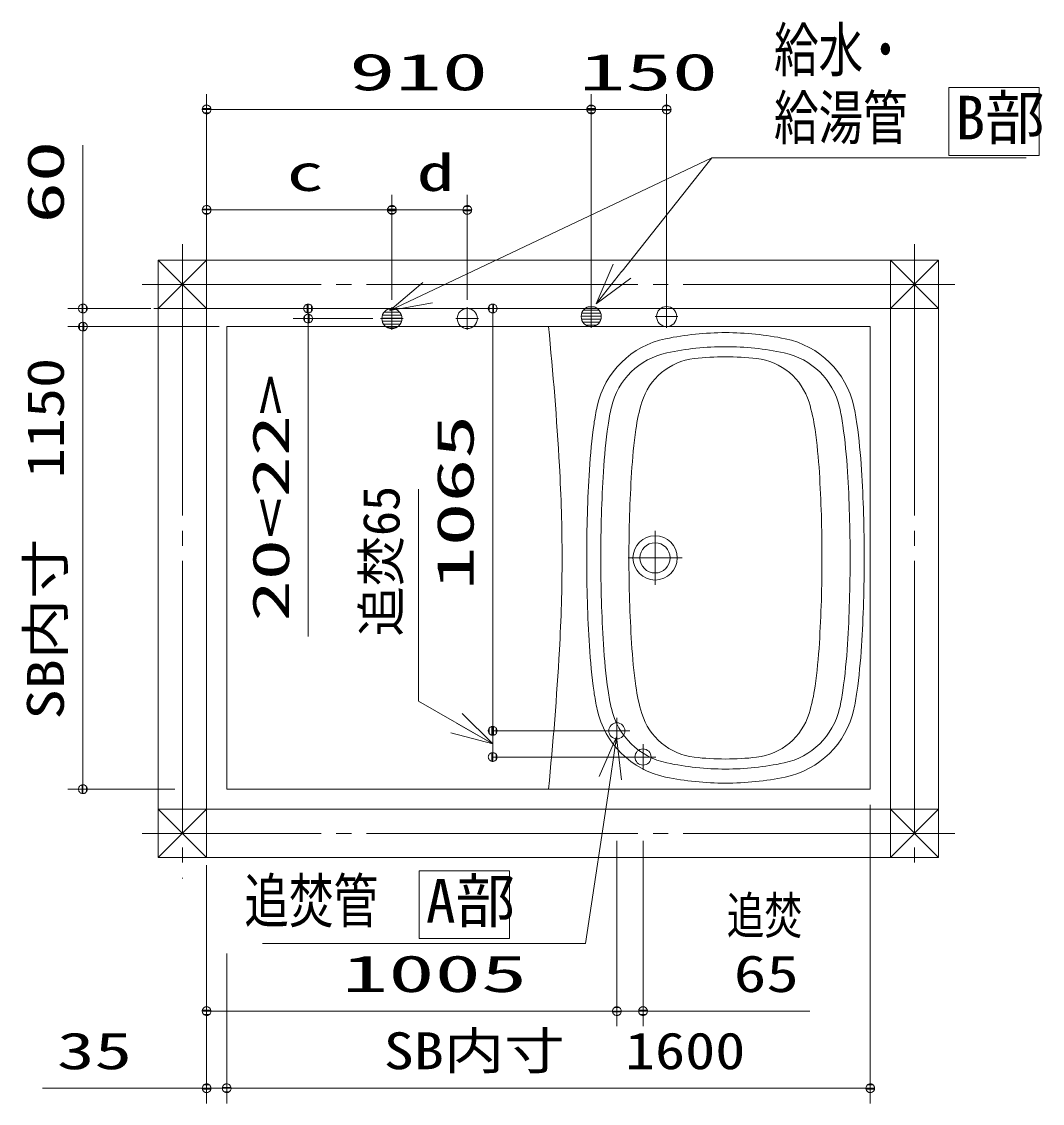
# Model space of a CAD drawing. Units: millimetres on the paper. Extents: x -305 to 305, y -152 to 152.
# Drawn here: x -145.3 to -77.7, y -37.2 to 34.5 of the extents above; entities that cross this region are included whole.
import ezdxf
from ezdxf.enums import TextEntityAlignment as Align

# ---------------------------------------------------------------- set-up
doc = ezdxf.new("R2010")
doc.units = ezdxf.units.MM
doc.linetypes.add('LONG_CHAIN', pattern=[21, 18, -1, 1, -1])
doc.layers.add('0-1_RV', color=7, linetype='Continuous', lineweight=9)
doc.layers.add('0-2_0', color=7, linetype='Continuous', lineweight=9)
doc.styles.add('ＭＳ ゴシック', font='')
doc.styles.get('ＭＳ ゴシック').set_extended_font_data('MS Gothic')

# ---------------------------------------------------------------- blocks, each defined once
blk = doc.blocks.new('_DOTSMALL')
at = {"layer": '0-2_0'}
for p, q in [((0.0746, 0.1), (-0.0746, 0.1)), ((0.1223, -0.0248), (-0.1223, -0.0248))]:
    blk.add_line(p, q, dxfattribs=at)
for points in [[(0.125, 0), (0.124, 0.0157), (0.1211, 0.0311), (0.1162, 0.046), (0.1095, 0.0602), (0.1011, 0.0735), (0.0911, 0.0856), (0.0797, 0.0963), (0.067, 0.1055), (0.0532, 0.1131), (0.0386, 0.1189), (0.0234, 0.1228), (0.0078, 0.1248), (-0.0078, 0.1248), (-0.0234, 0.1228), (-0.0386, 0.1189), (-0.0532, 0.1131), (-0.067, 0.1055), (-0.0797, 0.0963), (-0.0911, 0.0856), (-0.1011, 0.0735), (-0.1095, 0.0602), (-0.1162, 0.046), (-0.1211, 0.0311), (-0.124, 0.0157), (-0.125, 0), (0, 0)], [(-0.125, 0), (-0.124, -0.0157), (-0.1211, -0.0311), (-0.1162, -0.046), (-0.1095, -0.0602), (-0.1011, -0.0735), (-0.0911, -0.0856), (-0.0797, -0.0963), (-0.067, -0.1055), (-0.0532, -0.1131), (-0.0386, -0.1189), (-0.0234, -0.1228), (-0.0078, -0.1248), (0.0078, -0.1248), (0.0234, -0.1228), (0.0386, -0.1189), (0.0532, -0.1131), (0.067, -0.1055), (0.0797, -0.0963), (0.0911, -0.0856), (0.1011, -0.0735), (0.1095, -0.0602), (0.1162, -0.046), (0.1211, -0.0311), (0.124, -0.0157), (0.125, 0), (0, 0)]]:
    blk.add_lwpolyline(points, close=True, dxfattribs=at)
blk = doc.blocks.new('_OPEN30')
at = {"layer": '0-2_0'}
blk.add_line((0, 0), (-1, 0), dxfattribs=at)
blk.add_lwpolyline([(-1, 0.2679), (0, 0), (-1, -0.2679)], dxfattribs=at)

msp = doc.modelspace()

# ---------------------------------------------------------------- linework, layer by layer
at = {"layer": '0-1_RV'}
for p, q in [((-133.08, 16.453), (-133.08, 29.67)), ((-107.58, 15.436), (-107.58, 29.67)), ((-102.58, 15.436), (-102.58, 29.67)), ((-83.88, 30.118), (-83.88, 25.622)), ((-83.88, 30.118), (-77.88, 30.118)), ((-77.88, 30.118), (-77.88, 25.622)), ((-133.08, 28.67), (-107.58, 28.67)), ((-107.58, 28.67), (-102.58, 28.67)), ((-141.279, 15.47), (-141.279, 26.301)), ((-99.575, 25.451), (-105.539, 17.948)), ((-83.88, 25.622), (-77.88, 25.622)), ((-133.08, 19.97), (-133.08, 23.003)), ((-120.796, 16.054), (-120.796, 23.003)), ((-120.796, 16.221), (-120.796, 23.003)), ((-115.796, 16.054), (-115.796, 23.003)), ((-133.08, 22.003), (-120.796, 22.003)), ((-120.796, 22.003), (-115.796, 22.003)), ((-133.08, 15.47), (-136.28, 18.67)), ((-136.28, 18.67), (-136.28, -20.93)), ((-133.08, 18.67), (-136.28, 15.47)), ((-84.546, 18.67), (-136.28, 18.67)), ((-133.08, 18.67), (-133.08, -20.93)), ((-87.746, 18.67), (-87.746, -20.93)), ((-84.546, 15.47), (-87.746, 18.67)), ((-87.746, 15.47), (-84.546, 18.67)), ((-84.546, 18.67), (-84.546, -20.93)), ((-136.78, 15.47), (-142.279, 15.47)), ((-141.279, 14.27), (-141.279, 15.47)), ((-136.58, 15.47), (-125.347, 15.47)), ((-84.546, 15.47), (-136.28, 15.47)), ((-126.347, 14.803), (-126.347, 15.47)), ((-120.292, 15.236), (-121.3, 15.236)), ((-120.589, 15.436), (-121.004, 15.436)), ((-120.589, 15.436), (-121.004, 15.436)), ((-114.112, -12.53), (-114.112, 15.47)), ((-106.957, 15.17), (-108.202, 15.17)), ((-107.076, 15.37), (-108.084, 15.37)), ((-107.372, 15.57), (-107.787, 15.57)), ((-107.372, 15.57), (-107.787, 15.57)), ((-122.048, 14.803), (-127.347, 14.803)), ((-126.347, 14.803), (-126.347, -6.273)), ((-120.132, 14.836), (-121.46, 14.836)), ((-120.153, 14.636), (-121.44, 14.636)), ((-120.174, 15.036), (-121.419, 15.036)), ((-120.241, 14.436), (-121.351, 14.436)), ((-106.916, 14.97), (-108.244, 14.97)), ((-106.936, 14.77), (-108.223, 14.77)), ((-107.025, 14.57), (-108.134, 14.57)), ((-107.232, 14.37), (-107.927, 14.37)), ((-135.18, 14.27), (-142.279, 14.27)), ((-132.246, 14.27), (-142.279, 14.27)), ((-141.279, -16.397), (-141.279, 14.27)), ((-89.08, 14.27), (-131.746, 14.27)), ((-131.746, 14.27), (-131.746, -16.397)), ((-120.449, 14.236), (-121.144, 14.236)), ((-89.08, 14.27), (-89.08, -16.397)), ((-135.18, -16.397), (-142.279, -16.397)), ((-89.08, -16.397), (-131.746, -16.397)), ((-84.546, -17.73), (-136.28, -17.73)), ((-133.08, -20.93), (-136.28, -17.73)), ((-133.08, -17.73), (-136.28, -20.93)), ((-89.08, -17.43), (-89.08, -37.226)), ((-87.746, -17.73), (-84.546, -20.93)), ((-84.546, -17.73), (-87.746, -20.93)), ((-105.88, -19.83), (-105.88, -32.11)), ((-104.146, -19.83), (-104.146, -32.11)), ((-84.546, -20.93), (-136.28, -20.93)), ((-133.08, -21.43), (-133.08, -32.11)), ((-118.992, -21.803), (-118.992, -26.299)), ((-118.992, -21.803), (-112.992, -21.803)), ((-112.992, -21.803), (-112.992, -26.299)), ((-118.992, -26.299), (-112.992, -26.299)), ((-133.08, -27.639), (-133.08, -37.226)), ((-131.746, -27.297), (-131.746, -37.226)), ((-131.746, -27.297), (-131.746, -37.226)), ((-105.88, -31.11), (-133.08, -31.11)), ((-104.146, -31.11), (-105.88, -31.11)), ((-104.146, -31.11), (-93.08, -31.11)), ((-133.08, -36.226), (-143.953, -36.226)), ((-131.746, -36.226), (-133.08, -36.226)), ((-89.08, -36.226), (-131.746, -36.226))]:
    msp.add_line(p, q, dxfattribs=at)
at = {"layer": '0-1_RV', "linetype": 'LONG_CHAIN'}
for p, q in [((-134.68, 19.736), (-134.68, -22.318)), ((-86.146, 19.736), (-86.146, -21.978)), ((-83.48, 17.07), (-137.346, 17.07)), ((-120.796, 15.554), (-120.796, 14.052)), ((-115.796, 15.554), (-115.796, 14.052)), ((-107.58, 15.688), (-107.58, 14.185)), ((-102.58, 15.688), (-102.58, 14.185)), ((-121.548, 14.803), (-120.045, 14.803)), ((-116.548, 14.803), (-115.045, 14.803)), ((-103.331, 14.936), (-101.828, 14.936)), ((-103.346, 0.723), (-103.346, -2.85)), ((-101.56, -1.064), (-105.133, -1.064)), ((-105.88, -11.677), (-105.88, -13.384)), ((-105.026, -12.53), (-106.733, -12.53)), ((-104.146, -13.41), (-104.146, -15.117)), ((-103.293, -14.264), (-105, -14.264)), ((-83.48, -19.33), (-137.346, -19.33))]:
    msp.add_line(p, q, dxfattribs=at)
at = {"layer": '0-1_RV'}
for points in [[(-78.743, 25.451), (-99.575, 25.451), (-118.42, 16.526)], [(-129.368, -26.617), (-107.962, -26.617), (-106.31, -15.675)]]:
    msp.add_lwpolyline(points, dxfattribs=at)
for centre, radius in [((-120.796, 14.803), 0.667), ((-120.796, 14.803), 0.667), ((-115.796, 14.803), 0.667), ((-107.58, 14.936), 0.667), ((-107.58, 14.936), 0.667), ((-102.58, 14.936), 0.667), ((-103.346, -1.064), 1.467), ((-103.346, -1.064), 1), ((-105.88, -12.53), 0.533), ((-104.146, -14.264), 0.533)]:
    msp.add_circle(centre, radius, dxfattribs=at)
for centre, radius, start, end in [((-323.213, -7.064), 213.867, 3.24439, 5.72481), ((-98.68, -5.73), 19.6, 90, 101.67385), ((-98.68, -5.73), 19.6, 78.32615, 90), ((-101.458, 7.719), 5.867, 101.67385, 167.45224), ((-98.68, -5.73), 18.667, 90, 102.01323), ((-98.68, -5.73), 18.667, 77.98677, 90), ((-95.901, 7.719), 5.867, 12.54776, 78.32615), ((-101.566, 7.833), 4.8, 102.01323, 166.80398), ((-98.68, -5.73), 18, 90, 96.58714), ((-98.68, -5.73), 18, 83.41286, 90), ((-95.793, 7.833), 4.8, 13.19602, 77.98677), ((-100.27, 8.045), 4.133, 96.58714, 163.02634), ((-97.089, 8.045), 4.133, 16.97366, 83.41286), ((-93.129, 5.865), 14.4, 167.45224, 172.16556), ((-93.258, 5.885), 13.333, 166.80398, 172.06669), ((-93.129, 5.865), 11.6, 163.02634, 172.16556), ((-104.23, 5.865), 11.6, 7.83444, 16.97366), ((-104.101, 5.885), 13.333, 7.93331, 13.19602), ((-104.23, 5.865), 14.4, 7.83444, 12.54776), ((-66.711, 2.23), 41.067, 172.16556, 176.4593), ((-66.846, 2.204), 40, 172.06669, 176.49604), ((-66.711, 2.23), 38.267, 172.16556, 176.4593), ((-130.648, 2.23), 38.267, 3.5407, 7.83444), ((-130.513, 2.204), 40, 3.50396, 7.93331), ((-130.648, 2.23), 41.067, 3.5407, 7.83444), ((-216.181, -1.064), 106.667, 0, 3.28042), ((-13.48, -1.064), 94.4, 176.4593, 180), ((-13.48, -1.064), 93.467, 176.49604, 180), ((-13.48, -1.064), 91.6, 176.4593, 180), ((-183.88, -1.064), 91.6, 0, 3.5407), ((-183.88, -1.064), 93.467, 0, 3.50396), ((-183.88, -1.064), 94.4, 0, 3.5407), ((-216.181, -1.064), 106.667, 356.71958, 0), ((-13.48, -1.064), 94.4, 180, 183.5407), ((-13.48, -1.064), 93.467, 180, 183.50396), ((-13.48, -1.064), 91.6, 180, 183.5407), ((-183.88, -1.064), 91.6, 356.4593, 0), ((-183.88, -1.064), 93.467, 356.49604, 0), ((-183.88, -1.064), 94.4, 356.4593, 0), ((-323.213, 4.936), 213.867, 354.27519, 356.75561), ((-66.711, -4.358), 41.067, 183.5407, 187.83444), ((-66.846, -4.332), 40, 183.50396, 187.93331), ((-66.711, -4.358), 38.267, 183.5407, 187.83444), ((-130.648, -4.358), 38.267, 352.16556, 356.4593), ((-130.513, -4.332), 40, 352.06669, 356.49604), ((-130.648, -4.358), 41.067, 352.16556, 356.4593), ((-93.129, -7.992), 14.4, 187.83444, 192.54776), ((-93.258, -8.012), 13.333, 187.93331, 193.19602), ((-93.129, -7.992), 11.6, 187.83444, 196.97366), ((-104.23, -7.992), 11.6, 343.02634, 352.16556), ((-104.101, -8.012), 13.333, 346.80398, 352.06669), ((-104.23, -7.992), 14.4, 347.45224, 352.16556), ((-101.458, -9.846), 5.867, 192.54776, 258.32615), ((-101.566, -9.96), 4.8, 193.19602, 257.98677), ((-100.27, -10.172), 4.133, 196.97366, 263.41286), ((-97.089, -10.172), 4.133, 276.58714, 343.02634), ((-95.793, -9.96), 4.8, 282.01323, 346.80398), ((-95.901, -9.846), 5.867, 281.67385, 347.45224), ((-98.68, 3.603), 18, 263.41286, 270), ((-98.68, 3.603), 18, 270, 276.58714), ((-98.68, 3.603), 18.667, 257.98677, 270), ((-98.68, 3.603), 18.667, 270, 282.01323), ((-98.68, 3.603), 19.6, 258.32615, 270), ((-98.68, 3.603), 19.6, 270, 281.67385)]:
    msp.add_arc(centre, radius, start, end, dxfattribs=at)
at = {"layer": '0-2_0'}
for p, q in [((-114.112, -14.264), (-114.112, -12.53)), ((-106.38, -12.53), (-114.112, -12.53)), ((-104.646, -14.264), (-114.112, -14.264))]:
    msp.add_line(p, q, dxfattribs=at)
msp.add_lwpolyline([(-114.112, -13.397), (-119.022, -10.562), (-119.022, 3.491)], dxfattribs=at)

# ---------------------------------------------------------------- block references
at = {"layer": '0-1_RV'}
for name, p, xscale, yscale, rotation in [('_DOTSMALL', (-133.08, 28.67), 2.32, 2.32, 180), ('_DOTSMALL', (-107.58, 28.67), 2.32, 2.32, 180), ('_DOTSMALL', (-133.08, 22.003), 2.32, 2.32, 180), ('_DOTSMALL', (-120.796, 22.003), 2.32, 2.32, 180), ('_OPEN30', (-107.263, 15.779), 2.77, 2.77, 231.5198), ('_OPEN30', (-120.924, 15.341), 2.77, 2.77, 205.34089), ('_DOTSMALL', (-141.279, 15.47), 2.32, 2.32, 270), ('_DOTSMALL', (-126.347, 15.47), 2.32, 2.32, 270), ('_DOTSMALL', (-126.347, 14.803), 2.32, 2.32, 90), ('_DOTSMALL', (-114.112, 15.47), 2.32, 2.32, 90), ('_DOTSMALL', (-141.279, 14.27), 2.32, 2.32, 90), ('_DOTSMALL', (-141.279, 14.27), 2.32, 2.32, 90), ('_DOTSMALL', (-114.112, -12.53), 2.32, 2.32, 270), ('_OPEN30', (-105.897, -12.937), 2.77, 2.77, 81.41548), ('_DOTSMALL', (-141.279, -16.397), 2.32, 2.32, 270), ('_DOTSMALL', (-133.08, -31.11), 2.32, 2.32, 180), ('_DOTSMALL', (-104.146, -31.11), 2.32, 2.32, 180), ('_DOTSMALL', (-131.746, -36.226), 2.32, 2.32, 180), ('_DOTSMALL', (-131.746, -36.226), 2.32, 2.32, 180)]:
    msp.add_blockref(name, p, dxfattribs=dict(at, xscale=xscale, yscale=yscale, rotation=rotation))
at = {"layer": '0-1_RV', "xscale": 2.32, "yscale": 2.32}
for p in [(-107.58, 28.67), (-102.58, 28.67), (-120.796, 22.003), (-115.796, 22.003), (-105.88, -31.11), (-105.88, -31.11), (-133.08, -36.226), (-89.08, -36.226)]:
    msp.add_blockref('_DOTSMALL', p, dxfattribs=at)
at = {"layer": '0-2_0'}
for name, p, xscale, yscale, rotation in [('_OPEN30', (-114.112, -13.397), 2.77, 2.77, 330), ('_DOTSMALL', (-114.112, -12.53), 2.32, 2.32, 90), ('_DOTSMALL', (-114.112, -14.264), 2.32, 2.32, 270)]:
    msp.add_blockref(name, p, dxfattribs=dict(at, xscale=xscale, yscale=yscale, rotation=rotation))

# ---------------------------------------------------------------- texts
at = {"layer": '0-1_RV', "style": 'ＭＳ ゴシック'}
for s, height, width, p in [('給水・', 2.889, 0.75, (-95.464, 30.311)), ('910', 2.441, 1.85, (-123.632, 29.2)), ('150', 2.441, 1.85, (-108.382, 29.2)), ('給湯管\u3000', 2.889, 0.75, (-95.464, 25.815)), ('c', 2.441, 1.5, (-127.785, 22.533)), ('d', 2.441, 1.5, (-119.143, 22.533)), ('追焚管\u3000', 2.889, 0.75, (-130.576, -26.107)), ('追焚', 2.444, 0.75, (-98.596, -26.723)), ('1005', 2.441, 1.85, (-124.108, -30.58)), ('65', 2.444, 1.3, (-98.132, -30.58)), ('SB内寸\u30001600', 2.444, 1.2, (-121.335, -35.696)), ('35', 2.441, 1.5, (-143, -35.696))]:
    msp.add_text(s, height=height, dxfattribs=dict(at, width=width)).set_placement(p, align=Align.BOTTOM_LEFT)
for s, p in [('B部', (-83.426, 25.815)), ('A部', (-118.538, -26.107))]:
    msp.add_text(s, height=2.889, dxfattribs=at).set_placement(p, align=Align.BOTTOM_LEFT)
for s, height, width, p in [('60', 2.441, 1.65, (-141.809, 21.11)), ('SB内寸\u30001150', 2.444, 1.2, (-141.809, -11.774)), ('20<22>', 2.441, 1.65, (-126.877, -5.29)), ('1065', 2.444, 1.75, (-114.642, -3.209))]:
    msp.add_text(s, height=height, rotation=90, dxfattribs=dict(at, width=width)).set_placement(p, align=Align.BOTTOM_LEFT)
at = {"layer": '0-2_0', "style": 'ＭＳ ゴシック'}
msp.add_text('追焚65', height=2.444, rotation=90, dxfattribs=at).set_placement((-119.552, -6.279), align=Align.BOTTOM_LEFT)

doc.saveas('drawing.dxf')
